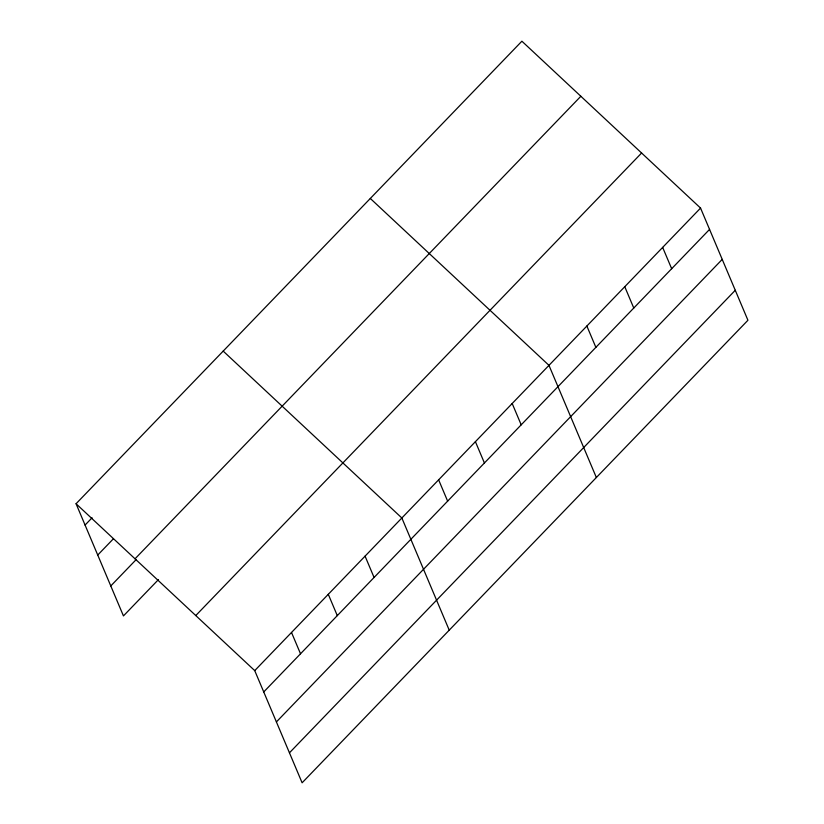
<?xml version="1.0" encoding="UTF-8"?>
<svg xmlns="http://www.w3.org/2000/svg" width="824" height="824" viewBox="0 0 824 824"><rect width="100%" height="100%" fill="white"/><g stroke="black" fill="none" stroke-linecap="round" stroke-linejoin="round"><path stroke-width="1.24" d="M76.066 503.742L521.891 41.2L700.554 208.081L747.934 320.258L302.109 782.8L254.729 670.623L76.066 503.742L123.445 615.919L158.476 579.571M85.068 525.063L92.072 517.791M97.737 555.046L113.496 538.69M135.023 558.816L580.848 96.274M110.787 585.936L136.176 559.589M195.772 615.559L641.597 153.017M254.729 670.623L700.554 208.081M263.732 691.944L709.557 229.402M276.401 721.927L722.226 259.385M289.451 752.817L735.276 290.275M370.306 198.46L548.969 365.351L596.36 477.518M223.191 351.106L401.854 517.987L449.234 630.164M662.661 247.406L671.663 268.717M624.767 286.721L633.769 308.042M586.863 326.036L595.876 347.357M512.188 403.513L521.201 424.834M475.407 441.664L484.419 462.985M438.626 479.826L447.638 501.147M365.073 556.149L374.075 577.47M328.292 594.31L337.294 615.631M291.511 632.471L300.513 653.782"/></g></svg>
